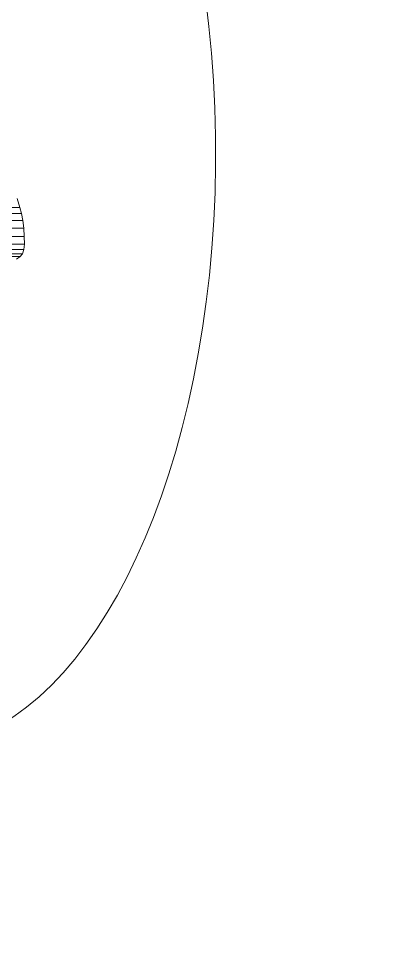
# Model space of a CAD drawing. Header units: inches. Extents: x 19 to 503, y 6 to 322.
# Drawn here: x 277.316 to 277.589, y 110.29 to 110.955 of the extents above; entities that cross this region are included whole.
import ezdxf

# ---------------------------------------------------------------- set-up
doc = ezdxf.new("R2010")
doc.units = ezdxf.units.IN
doc.header["$LTSCALE"] = 15
doc.header["$MEASUREMENT"] = 0
doc.layers.add('Visible (ANSI)', color=7, linetype='Continuous', lineweight=50)

msp = doc.modelspace()

# ---------------------------------------------------------------- linework, layer by layer
at = {"layer": 'Visible (ANSI)', "linetype": 'Continuous', "lineweight": 18}
for p, q in [((277.31658, 110.81882), (277.31458, 110.82534)), ((277.26245, 110.81882), (277.31658, 110.81882)), ((277.31769, 110.81453), (277.31658, 110.81882)), ((277.26356, 110.81453), (277.31769, 110.81453)), ((277.3187, 110.80938), (277.31769, 110.81453)), ((277.26457, 110.80938), (277.3187, 110.80938)), ((277.3194, 110.80395), (277.3187, 110.80938)), ((277.26528, 110.80395), (277.3194, 110.80395)), ((277.26568, 110.79789), (277.3198, 110.79789)), ((277.3198, 110.79789), (277.3194, 110.80395)), ((277.31989, 110.79235), (277.3198, 110.79789)), ((277.29625, 110.79235), (277.31989, 110.79235)), ((277.31951, 110.78843), (277.31989, 110.79235)), ((277.29459, 110.78532), (277.3185, 110.78532)), ((277.29779, 110.78843), (277.31951, 110.78843)), ((277.31681, 110.78342), (277.3185, 110.78532)), ((277.3185, 110.78532), (277.31951, 110.78843)), ((277.2908, 110.78342), (277.31681, 110.78342)), ((277.31425, 110.7815), (277.31681, 110.78342))]:
    msp.add_line(p, q, dxfattribs=at)
for centre, major_axis, start_param, end_param in [((277.24343, 110.85801), (0, 0.42942), 3.234188, 6.152982), ((278.8566, 107.9634), (0, 2.8125), 0, 1.297739)]:
    msp.add_ellipse(centre, major_axis=major_axis, ratio=0.5, start_param=start_param, end_param=end_param, dxfattribs=at)

doc.saveas('drawing.dxf')
